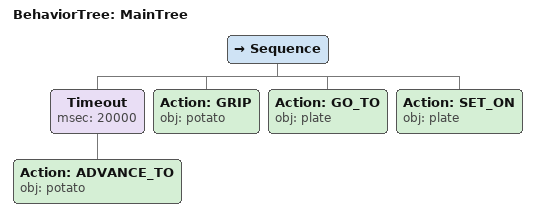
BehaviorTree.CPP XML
<root main_tree_to_execute="MainTree">
  <BehaviorTree ID="MainTree">
    <Sequence>
      <!-- Timeout: NAVIGATE_TO potato within 20s -->
      <Timeout msec="20000">
        <!-- Navigate to potato -->
        <Action ID="ADVANCE_TO" obj="potato" />
      </Timeout>
      <!-- Advance to potato -->
      <Action ID="GRIP" obj="potato" />
      <!-- Grip potato -->
      <Action ID="GO_TO" obj="plate" />
      <!-- Go to plate -->
      <Action ID="SET_ON" obj="plate" />
    </Sequence>
  </BehaviorTree>
</root>
